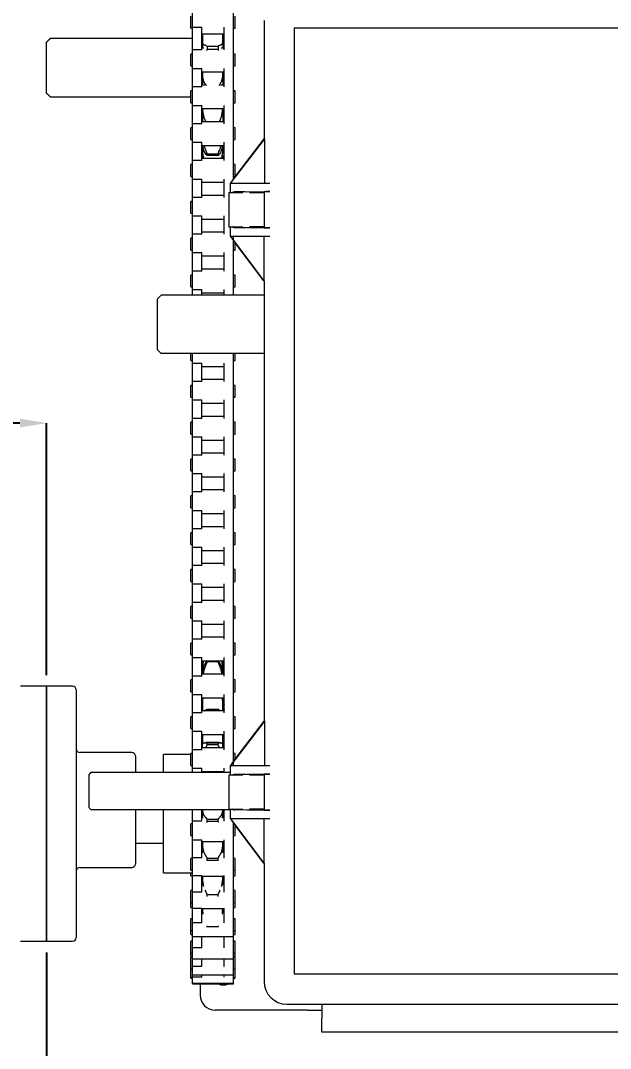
# Model space of a CAD drawing. Header units: inches. Extents: x 1.5 to 23.6, y 4.6 to 20.7.
# Drawn here: x 5.02 to 8.34, y 10.13 to 15.92 of the extents above; entities that cross this region are included whole.
import ezdxf

# ---------------------------------------------------------------- set-up
doc = ezdxf.new("R2010")
doc.units = ezdxf.units.IN
doc.header["$MEASUREMENT"] = 0
doc.header["$PDSIZE"] = -1
doc.layers.add('DIM', color=1, linetype='Continuous')
doc.styles.add('SLDTEXTSTYLE0', font='ARIAL.TTF', dxfattribs={"width": 0.7})
doc.dimstyles.new('SLDDIMSTYLE0', dxfattribs={"dimtxt": 0.15, "dimasz": 0.15, "dimexe": 0, "dimexo": 0.0625, "dimgap": 0.0375, "dimtad": 0, "dimtih": 1, "dimtoh": 1, "dimdec": 0, "dimlfac": 3, "dimrnd": 1e-09, "dimzin": 12, "dimdsep": 46, "dimtxsty": 'SLDTEXTSTYLE0', "dimsah": 1, "dimcen": 0.09, "dimadec": 0, "dimazin": 0, "dimtfac": 1, "dimtdec": 0, "dimtofl": 0, "dimtmove": 0, "dimatfit": 3, "dimfxl": 0, "dimtolj": 1, "dimtzin": 12, "dimarcsym": 0})

# ---------------------------------------------------------------- blocks, each defined once
blk = doc.blocks.new('*D7')
at = {"color": 0, "linetype": 'ByBlock', "lineweight": -2}
for p, q in [((10.4978, 11.2417), (10.4978, 9.3167)), ((5.1645, 10.6695), (5.1645, 9.3167)), ((5.3145, 9.3167), (7.2446, 9.3167)), ((10.3478, 9.3167), (8.4177, 9.3167))]:
    blk.add_line(p, q, dxfattribs=at)
at = {"color": 0, "linetype": 'ByBlock'}
for points in [[(5.1645, 9.3167), (5.3145, 9.2917), (5.3145, 9.3417)], [(10.4978, 9.3167), (10.3478, 9.2917), (10.3478, 9.3417)]]:
    blk.add_solid(points, dxfattribs=at)
at = {"layer": 'DEFPOINTS', "color": 0, "linetype": 'ByBlock'}
for p in [(10.4978, 11.3042), (5.1645, 10.732)]:
    blk.add_point(p, dxfattribs=at)
at = {"color": 0, "linetype": 'ByBlock', "insert": (7.8312, 9.3167), "char_height": 0.15, "attachment_point": 5, "style": 'SLDTEXTSTYLE0'}
blk.add_mtext('16\\PSHAFT LENGTH', dxfattribs=at)
blk = doc.blocks.new('*D8')
at = {"color": 0, "linetype": 'ByBlock', "lineweight": -2}
for p, q in [((3.6645, 12.3049), (3.6645, 13.6534)), ((3.8145, 13.6534), (4.055, 13.6534)), ((5.0145, 13.6534), (4.774, 13.6534)), ((5.1645, 12.232), (5.1645, 13.6534))]:
    blk.add_line(p, q, dxfattribs=at)
at = {"color": 0, "linetype": 'ByBlock'}
for points in [[(3.6645, 13.6534), (3.8145, 13.6284), (3.8145, 13.6784)], [(5.1645, 13.6534), (5.0145, 13.6284), (5.0145, 13.6784)]]:
    blk.add_solid(points, dxfattribs=at)
at = {"layer": 'DEFPOINTS', "color": 0, "linetype": 'ByBlock'}
for p in [(3.6645, 12.2424), (5.1645, 12.1695)]:
    blk.add_point(p, dxfattribs=at)
at = {"color": 0, "linetype": 'ByBlock', "insert": (4.4145, 13.6534), "char_height": 0.15, "attachment_point": 5, "style": 'SLDTEXTSTYLE0'}
blk.add_mtext('4 1/2 TYP\\PMIN.', dxfattribs=at)
blk = doc.blocks.new('*D9')
at = {"color": 0, "linetype": 'ByBlock', "lineweight": -2}
for p, q in [((3.6645, 12.3049), (3.6645, 20.0057)), ((3.8145, 20.0057), (6.4598, 20.0057)), ((10.3478, 20.0057), (7.7026, 20.0057)), ((10.4978, 15.863), (10.4978, 20.0057))]:
    blk.add_line(p, q, dxfattribs=at)
at = {"color": 0, "linetype": 'ByBlock'}
for points in [[(3.6645, 20.0057), (3.8145, 19.9807), (3.8145, 20.0307)], [(10.4978, 20.0057), (10.3478, 19.9807), (10.3478, 20.0307)]]:
    blk.add_solid(points, dxfattribs=at)
at = {"layer": 'DEFPOINTS', "color": 0, "linetype": 'ByBlock'}
for p in [(10.4978, 15.8005), (3.6645, 12.2424)]:
    blk.add_point(p, dxfattribs=at)
at = {"color": 0, "linetype": 'ByBlock', "insert": (7.0812, 20.0057), "char_height": 0.15, "attachment_point": 5, "style": 'SLDTEXTSTYLE0'}
blk.add_mtext('20 1/2 TYP\\PMIN. SIDE ROOM', dxfattribs=at)

msp = doc.modelspace()

# ---------------------------------------------------------------- linework, layer by layer
at = {"color": 7, "linetype": 'Continuous', "lineweight": 15}
for p, q in [((5.97667, 15.880299), (5.97667, 15.946966)), ((5.985837, 15.885525), (5.985837, 15.979828)), ((6.217503, 15.885525), (6.217503, 15.979828)), ((6.22667, 15.880299), (6.22667, 15.946966)), ((5.985837, 15.885525), (6.03917, 15.885525)), ((5.985837, 15.757304), (5.985837, 15.885525)), ((6.03917, 15.757304), (6.03917, 15.885525)), ((6.16417, 15.757304), (6.16417, 15.885525)), ((6.217503, 15.757304), (6.217503, 15.885525)), ((6.389448, 15.922613), (6.389448, 15.254705)), ((6.559751, 15.880947), (6.559751, 10.547613)), ((6.559751, 15.880947), (9.101418, 15.880947)), ((6.042503, 15.846966), (6.042503, 15.799892)), ((6.156753, 15.799892), (6.156753, 15.846966)), ((5.164504, 15.513597), (5.164504, 15.800546)), ((6.042503, 15.799892), (6.042503, 15.766814)), ((6.068503, 15.777476), (6.068503, 15.759305)), ((6.068503, 15.777476), (6.130753, 15.777476)), ((6.130753, 15.777476), (6.130753, 15.759305)), ((6.156753, 15.799892), (6.156753, 15.766814)), ((5.97667, 15.666814), (5.97667, 15.733481)), ((6.03917, 15.757304), (5.985837, 15.757304)), ((5.985837, 15.651902), (5.985837, 15.757304)), ((6.130753, 15.759305), (6.068503, 15.759305)), ((6.217503, 15.651902), (6.217503, 15.757304)), ((6.22667, 15.666814), (6.22667, 15.733481)), ((5.985837, 15.651902), (6.03917, 15.651902)), ((5.985837, 15.548042), (5.985837, 15.651902)), ((6.03917, 15.548042), (6.03917, 15.651902)), ((6.16417, 15.548042), (6.16417, 15.651902)), ((6.217503, 15.548042), (6.217503, 15.651902)), ((6.042503, 15.633481), (6.042503, 15.612911)), ((6.042503, 15.612911), (6.042503, 15.559261)), ((6.156753, 15.612911), (6.156753, 15.633481)), ((6.156753, 15.612911), (6.156753, 15.559261)), ((6.03917, 15.548042), (5.985837, 15.548042)), ((5.985837, 15.444349), (5.985837, 15.548042)), ((6.217503, 15.444349), (6.217503, 15.548042)), ((5.184504, 15.492844), (5.97667, 15.492844)), ((5.97667, 15.45926), (5.97667, 15.525927)), ((6.22667, 15.45926), (6.22667, 15.525927)), ((5.985837, 15.444349), (6.03917, 15.444349)), ((5.985837, 15.340489), (5.985837, 15.444349)), ((6.03917, 15.340489), (6.03917, 15.444349)), ((6.042503, 15.425927), (6.042503, 15.351707)), ((6.156753, 15.425927), (6.156753, 15.351707)), ((6.16417, 15.340489), (6.16417, 15.444349)), ((6.217503, 15.340489), (6.217503, 15.444349)), ((5.97667, 15.251707), (5.97667, 15.318374)), ((6.03917, 15.340489), (5.985837, 15.340489)), ((5.985837, 15.236795), (5.985837, 15.340489)), ((6.217503, 15.236795), (6.217503, 15.340489)), ((6.22667, 15.251707), (6.22667, 15.318374)), ((6.3913, 15.255946), (6.201714, 15.008939)), ((6.237468, 15.056694), (6.390169, 15.255644)), ((6.389613, 15.255644), (6.389846, 15.255946)), ((6.389613, 15.255946), (6.389613, 15.255644)), ((6.390941, 15.255946), (6.389613, 15.255946)), ((6.390169, 15.255644), (6.389613, 15.255644)), ((6.3913, 15.255946), (6.390941, 15.255946)), ((6.3913, 15.255946), (6.3913, 15.005946)), ((5.985837, 15.236795), (6.03917, 15.236795)), ((5.985837, 15.132935), (5.985837, 15.236795)), ((6.03917, 15.132935), (6.03917, 15.236795)), ((6.042503, 15.218374), (6.042503, 15.194451)), ((6.156753, 15.194451), (6.156753, 15.218083)), ((6.156753, 15.194451), (6.156753, 15.173623)), ((6.16417, 15.132935), (6.16417, 15.236795)), ((6.217503, 15.132935), (6.217503, 15.236795)), ((6.03917, 15.132935), (5.985837, 15.132935)), ((5.985837, 15.029242), (5.985837, 15.132935)), ((6.068503, 15.171862), (6.068503, 15.161569)), ((6.068503, 15.171862), (6.130753, 15.171862)), ((6.130753, 15.161569), (6.068503, 15.161569)), ((6.130753, 15.171862), (6.130753, 15.161569)), ((6.217503, 15.029242), (6.217503, 15.132935)), ((5.97667, 15.044153), (5.97667, 15.11082)), ((6.22667, 15.044153), (6.22667, 15.11082)), ((5.985837, 15.029242), (6.03917, 15.029242)), ((5.985837, 14.925382), (5.985837, 15.029242)), ((6.03917, 14.925382), (6.03917, 15.029242)), ((6.16417, 14.925382), (6.16417, 15.029242)), ((6.201714, 15.008939), (6.201714, 15.005946)), ((6.22647, 15.042723), (6.23731, 15.056694)), ((6.23731, 15.056481), (6.22647, 15.042352)), ((6.22647, 15.042352), (6.22647, 15.042723)), ((6.23731, 15.056481), (6.237468, 15.056694)), ((6.23731, 15.056694), (6.23731, 15.056481)), ((6.237468, 15.056694), (6.23731, 15.056694)), ((6.270436, 14.95178), (6.191115, 14.95178)), ((6.199448, 15.005946), (6.199448, 14.95178)), ((6.199448, 15.005946), (6.208159, 15.005946)), ((6.208159, 15.005946), (6.422055, 15.005946)), ((6.222925, 14.956333), (6.422055, 14.958309)), ((6.389448, 14.956862), (6.295414, 14.955946)), ((6.389448, 14.95178), (6.307612, 14.95178)), ((6.390941, 14.957608), (6.389448, 14.956862)), ((6.389448, 14.956862), (6.389448, 14.755031)), ((5.97667, 14.8366), (5.97667, 14.903266)), ((6.03917, 14.925382), (5.985837, 14.925382)), ((5.985837, 14.821688), (5.985837, 14.925382)), ((5.985837, 14.821688), (6.03917, 14.821688)), ((5.985837, 14.717828), (5.985837, 14.821688)), ((6.03917, 14.717828), (6.03917, 14.821688)), ((6.16417, 14.717828), (6.16417, 14.821688)), ((6.191115, 14.760113), (6.270436, 14.760113)), ((6.199448, 14.760113), (6.199448, 14.705947)), ((6.422055, 14.753584), (6.222925, 14.75556)), ((6.295414, 14.755946), (6.389448, 14.755031)), ((6.389448, 14.760113), (6.307612, 14.760113)), ((6.389448, 14.755031), (6.390941, 14.754285)), ((5.97667, 14.629046), (5.97667, 14.695713)), ((6.03917, 14.717828), (5.985837, 14.717828)), ((5.985837, 14.614134), (5.985837, 14.717828)), ((6.208159, 14.705947), (6.199448, 14.705947)), ((6.201545, 14.703158), (6.201545, 14.705947)), ((6.201545, 14.703158), (6.389206, 14.455947)), ((6.422055, 14.705947), (6.208159, 14.705947)), ((6.217503, 14.614134), (6.217503, 14.705947)), ((6.23731, 14.654872), (6.226361, 14.669296)), ((6.22667, 14.629046), (6.22667, 14.66918)), ((6.391058, 14.455947), (6.391058, 14.705947)), ((5.985837, 14.614134), (6.03917, 14.614134)), ((5.985837, 14.510275), (5.985837, 14.614134)), ((6.03917, 14.510275), (6.03917, 14.614134)), ((6.16417, 14.510275), (6.16417, 14.614134)), ((6.217503, 14.510275), (6.217503, 14.614134)), ((6.388317, 14.455947), (6.23731, 14.654872)), ((5.97667, 14.421493), (5.97667, 14.488159)), ((6.03917, 14.510275), (5.985837, 14.510275)), ((5.985837, 14.406581), (5.985837, 14.510275)), ((6.217503, 14.406581), (6.217503, 14.510275)), ((6.22667, 14.421493), (6.22667, 14.488159)), ((6.388317, 14.455947), (6.389206, 14.455947)), ((6.391058, 14.455947), (6.389206, 14.455947)), ((6.389448, 14.455947), (6.389448, 11.971371)), ((5.985837, 14.406581), (6.03917, 14.406581)), ((5.985837, 14.374046), (5.985837, 14.406581)), ((6.03917, 14.374046), (6.03917, 14.406581)), ((6.16417, 14.374046), (6.16417, 14.406581)), ((6.217503, 14.374046), (6.217503, 14.406581)), ((5.789504, 14.066756), (5.789504, 14.354046)), ((6.389448, 14.046005), (5.809504, 14.046005)), ((5.97667, 14.006386), (5.97667, 14.046005)), ((5.985837, 13.991474), (5.985837, 14.046005)), ((6.217503, 13.991474), (6.217503, 14.046005)), ((6.22667, 14.006386), (6.22667, 14.046005)), ((5.985837, 13.991474), (6.03917, 13.991474)), ((5.985837, 13.887614), (5.985837, 13.991474)), ((6.03917, 13.887614), (6.03917, 13.991474)), ((6.16417, 13.887614), (6.16417, 13.991474)), ((6.217503, 13.887614), (6.217503, 13.991474)), ((5.97667, 13.798832), (5.97667, 13.865499)), ((6.03917, 13.887614), (5.985837, 13.887614)), ((5.985837, 13.78392), (5.985837, 13.887614)), ((6.217503, 13.78392), (6.217503, 13.887614)), ((6.22667, 13.798832), (6.22667, 13.865499)), ((5.985837, 13.78392), (6.03917, 13.78392)), ((5.985837, 13.68006), (5.985837, 13.78392)), ((6.03917, 13.68006), (6.03917, 13.78392)), ((6.16417, 13.68006), (6.16417, 13.78392)), ((6.217503, 13.68006), (6.217503, 13.78392)), ((6.03917, 13.68006), (5.985837, 13.68006)), ((5.985837, 13.576367), (5.985837, 13.68006)), ((6.217503, 13.576367), (6.217503, 13.68006)), ((5.97667, 13.591278), (5.97667, 13.657945)), ((6.22667, 13.591278), (6.22667, 13.657945)), ((5.985837, 13.576367), (6.03917, 13.576367)), ((5.985837, 13.472507), (5.985837, 13.576367)), ((6.03917, 13.472507), (6.03917, 13.576367)), ((6.16417, 13.472507), (6.16417, 13.576367)), ((6.217503, 13.472507), (6.217503, 13.576367)), ((5.97667, 13.383725), (5.97667, 13.450392)), ((6.03917, 13.472507), (5.985837, 13.472507)), ((5.985837, 13.368813), (5.985837, 13.472507)), ((6.217503, 13.368813), (6.217503, 13.472507)), ((6.22667, 13.383725), (6.22667, 13.450392)), ((5.985837, 13.368813), (6.03917, 13.368813)), ((5.985837, 13.264953), (5.985837, 13.368813)), ((6.03917, 13.264953), (6.03917, 13.368813)), ((6.16417, 13.264953), (6.16417, 13.368813)), ((6.217503, 13.264953), (6.217503, 13.368813)), ((5.97667, 13.176171), (5.97667, 13.242838)), ((6.03917, 13.264953), (5.985837, 13.264953)), ((5.985837, 13.161259), (5.985837, 13.264953)), ((6.217503, 13.161259), (6.217503, 13.264953)), ((6.22667, 13.176171), (6.22667, 13.242838)), ((5.985837, 13.161259), (6.03917, 13.161259)), ((5.985837, 13.0574), (5.985837, 13.161259)), ((6.03917, 13.0574), (6.03917, 13.161259)), ((6.16417, 13.0574), (6.16417, 13.161259)), ((6.217503, 13.0574), (6.217503, 13.161259)), ((6.03917, 13.0574), (5.985837, 13.0574)), ((5.985837, 12.953706), (5.985837, 13.0574)), ((6.217503, 12.953706), (6.217503, 13.0574)), ((5.97667, 12.968618), (5.97667, 13.035284)), ((6.22667, 12.968618), (6.22667, 13.035284)), ((5.985837, 12.953706), (6.03917, 12.953706)), ((5.985837, 12.849846), (5.985837, 12.953706)), ((6.03917, 12.849846), (6.03917, 12.953706)), ((6.16417, 12.849846), (6.16417, 12.953706)), ((6.217503, 12.849846), (6.217503, 12.953706)), ((5.97667, 12.761064), (5.97667, 12.827731)), ((6.03917, 12.849846), (5.985837, 12.849846)), ((5.985837, 12.746152), (5.985837, 12.849846)), ((6.217503, 12.746152), (6.217503, 12.849846)), ((6.22667, 12.761064), (6.22667, 12.827731)), ((5.985837, 12.746152), (6.03917, 12.746152)), ((5.985837, 12.642292), (5.985837, 12.746152)), ((6.03917, 12.642292), (6.03917, 12.746152)), ((6.16417, 12.642292), (6.16417, 12.746152)), ((6.217503, 12.642292), (6.217503, 12.746152)), ((6.03917, 12.642292), (5.985837, 12.642292)), ((5.985837, 12.538599), (5.985837, 12.642292)), ((6.217503, 12.538599), (6.217503, 12.642292)), ((5.97667, 12.553511), (5.97667, 12.620177)), ((6.22667, 12.553511), (6.22667, 12.620177)), ((5.985837, 12.538599), (6.03917, 12.538599)), ((5.985837, 12.434739), (5.985837, 12.538599)), ((6.03917, 12.434739), (6.03917, 12.538599)), ((6.16417, 12.434739), (6.16417, 12.538599)), ((6.217503, 12.434739), (6.217503, 12.538599)), ((5.97667, 12.345957), (5.97667, 12.412624)), ((6.03917, 12.434739), (5.985837, 12.434739)), ((5.985837, 12.331045), (5.985837, 12.434739)), ((6.217503, 12.331045), (6.217503, 12.434739)), ((6.22667, 12.345957), (6.22667, 12.412624)), ((5.985837, 12.331045), (6.03917, 12.331045)), ((5.985837, 12.227185), (5.985837, 12.331045)), ((6.03917, 12.227185), (6.03917, 12.331045)), ((6.042503, 12.299657), (6.042503, 12.300416)), ((6.042503, 12.299657), (6.042503, 12.290621)), ((6.042503, 12.268491), (6.042503, 12.290621)), ((6.068503, 12.308067), (6.068503, 12.312624)), ((6.130753, 12.308067), (6.068503, 12.308067)), ((6.130753, 12.308067), (6.130753, 12.312624)), ((6.156753, 12.290006), (6.156753, 12.299657)), ((6.156753, 12.268491), (6.156753, 12.290621)), ((6.16417, 12.227185), (6.16417, 12.331045)), ((6.217503, 12.227185), (6.217503, 12.331045)), ((6.03917, 12.227185), (5.985837, 12.227185)), ((5.985837, 12.123492), (5.985837, 12.227185)), ((6.042503, 12.268491), (6.042503, 12.238313)), ((6.156753, 12.238404), (6.156753, 12.268491)), ((6.217503, 12.123492), (6.217503, 12.227185)), ((5.164504, 10.882544), (5.164504, 12.169463)), ((5.164504, 12.169463), (5.164504, 10.731963)), ((5.97667, 12.138404), (5.97667, 12.20507)), ((6.22667, 12.138404), (6.22667, 12.20507)), ((5.331171, 12.149463), (5.331171, 10.751963)), ((5.985837, 12.123492), (6.03917, 12.123492)), ((5.985837, 12.019632), (5.985837, 12.123492)), ((6.03917, 12.019632), (6.03917, 12.123492)), ((6.16417, 12.019632), (6.16417, 12.123492)), ((6.217503, 12.019632), (6.217503, 12.123492)), ((6.042503, 12.077958), (6.042503, 12.10507)), ((6.042503, 12.077958), (6.042503, 12.03085)), ((6.156753, 12.077958), (6.156753, 12.10507)), ((6.156753, 12.03085), (6.156753, 12.077958)), ((5.97667, 11.93085), (5.97667, 11.997517)), ((6.03917, 12.019632), (5.985837, 12.019632)), ((5.985837, 11.915938), (5.985837, 12.019632)), ((6.068503, 12.029399), (6.068503, 12.040219)), ((6.068503, 12.040219), (6.130753, 12.040219)), ((6.130753, 12.029399), (6.130753, 12.040219)), ((6.217503, 11.915938), (6.217503, 12.019632)), ((6.22667, 11.93085), (6.22667, 11.997517)), ((6.3913, 11.972613), (6.201714, 11.725606)), ((6.237468, 11.77336), (6.390169, 11.97231)), ((6.389613, 11.97231), (6.389846, 11.972613)), ((6.389613, 11.972613), (6.389613, 11.97231)), ((6.390941, 11.972613), (6.389613, 11.972613)), ((6.390169, 11.97231), (6.389613, 11.97231)), ((6.3913, 11.972613), (6.390941, 11.972613)), ((6.3913, 11.972613), (6.3913, 11.722613)), ((5.985837, 11.915938), (6.03917, 11.915938)), ((5.985837, 11.812078), (5.985837, 11.915938)), ((6.03917, 11.812078), (6.03917, 11.915938)), ((6.042503, 11.897517), (6.042503, 11.84908)), ((6.156753, 11.84908), (6.156753, 11.897517)), ((6.16417, 11.812078), (6.16417, 11.915938)), ((6.217503, 11.812078), (6.217503, 11.915938)), ((6.042503, 11.823296), (6.042503, 11.84908)), ((6.068503, 11.838977), (6.068503, 11.851439)), ((6.068503, 11.851439), (6.130753, 11.851439)), ((6.130753, 11.838977), (6.068503, 11.838977)), ((6.130753, 11.838977), (6.130753, 11.851439)), ((6.156753, 11.823296), (6.156753, 11.84908)), ((6.16417, 11.832198), (6.156753, 11.82574)), ((5.664504, 11.776771), (5.664504, 11.733986)), ((5.823419, 11.683046), (5.823419, 11.784046)), ((5.97667, 11.723296), (5.97667, 11.789963)), ((6.03917, 11.812078), (5.985837, 11.812078)), ((5.985837, 11.708384), (5.985837, 11.812078)), ((6.217503, 11.722613), (6.217503, 11.812078)), ((6.22647, 11.75939), (6.23731, 11.77336)), ((6.23731, 11.773147), (6.22647, 11.759018)), ((6.22667, 11.759647), (6.22667, 11.789963)), ((6.23731, 11.773147), (6.237468, 11.77336)), ((6.23731, 11.77336), (6.23731, 11.773147)), ((6.237468, 11.77336), (6.23731, 11.77336)), ((5.664504, 11.733986), (5.664504, 11.702342)), ((5.985837, 11.708384), (6.03917, 11.708384)), ((5.985837, 11.683046), (5.985837, 11.708384)), ((6.03917, 11.683046), (6.03917, 11.708384)), ((6.16417, 11.683046), (6.16417, 11.708384)), ((6.199448, 11.722613), (6.199448, 11.668446)), ((6.199448, 11.722613), (6.208159, 11.722613)), ((6.201714, 11.725606), (6.201714, 11.722613)), ((6.208159, 11.722613), (6.422055, 11.722613)), ((6.22647, 11.759018), (6.22647, 11.75939)), ((5.404004, 11.485046), (5.404004, 11.673046)), ((5.664504, 11.702342), (5.664504, 11.683046)), ((6.042503, 11.689963), (6.042503, 11.683046)), ((6.156753, 11.683046), (6.156753, 11.689963)), ((6.270436, 11.668446), (6.191115, 11.668446)), ((6.222925, 11.673), (6.422055, 11.674976)), ((6.389448, 11.673528), (6.295414, 11.672613)), ((6.389448, 11.668446), (6.307612, 11.668446)), ((6.390941, 11.674275), (6.389448, 11.673528)), ((6.389448, 11.673528), (6.389448, 11.471698)), ((5.664504, 11.475046), (5.664504, 11.179046)), ((5.823419, 11.11738), (5.823419, 11.475046)), ((5.985837, 11.409659), (5.985837, 11.475046)), ((6.03917, 11.409659), (6.03917, 11.475046)), ((6.042503, 11.475046), (6.042503, 11.469868)), ((6.156753, 11.469868), (6.156753, 11.475046)), ((6.16417, 11.409659), (6.16417, 11.475046)), ((6.191115, 11.47678), (6.270436, 11.47678)), ((6.199448, 11.47678), (6.199448, 11.422613)), ((6.389448, 11.47678), (6.307612, 11.47678)), ((6.042503, 11.427408), (6.042503, 11.469868)), ((6.068503, 11.406734), (6.068503, 11.420411)), ((6.068503, 11.420411), (6.130753, 11.420411)), ((6.130753, 11.406734), (6.130753, 11.420411)), ((6.156753, 11.427408), (6.156753, 11.469868)), ((6.208159, 11.422613), (6.199448, 11.422613)), ((6.201545, 11.419825), (6.201545, 11.422613)), ((6.201545, 11.419825), (6.389206, 11.172613)), ((6.422055, 11.422613), (6.208159, 11.422613)), ((6.422055, 11.47025), (6.222925, 11.472226)), ((6.295414, 11.472613), (6.389448, 11.471698)), ((6.389448, 11.471698), (6.390941, 11.470952)), ((6.391058, 11.172613), (6.391058, 11.422613)), ((5.97667, 11.360275), (5.97667, 11.394074)), ((5.97667, 11.327408), (5.97667, 11.360275)), ((6.03917, 11.409659), (5.985837, 11.409659)), ((5.985837, 11.303764), (5.985837, 11.409659)), ((6.130753, 11.406734), (6.068503, 11.406734)), ((6.217503, 11.35981), (6.217503, 11.398801)), ((6.217503, 11.303764), (6.217503, 11.35981)), ((6.23731, 11.371538), (6.226361, 11.385962)), ((6.22667, 11.360275), (6.22667, 11.385847)), ((6.22667, 11.327408), (6.22667, 11.360275)), ((6.388317, 11.172613), (6.23731, 11.371538)), ((5.985837, 11.303764), (6.03917, 11.303764)), ((5.985837, 11.202992), (5.985837, 11.303764)), ((6.03917, 11.202992), (6.03917, 11.303764)), ((6.16417, 11.201292), (6.16417, 11.303764)), ((6.217503, 11.201292), (6.217503, 11.303764)), ((6.042503, 11.293343), (6.042503, 11.273447)), ((6.042503, 11.231991), (6.042503, 11.273447)), ((6.156753, 11.273447), (6.156753, 11.294074)), ((6.156753, 11.231991), (6.156753, 11.273447)), ((5.97667, 11.157486), (5.97667, 11.198658)), ((6.03917, 11.202992), (5.985837, 11.202992)), ((5.985837, 11.102095), (5.985837, 11.202992)), ((6.068503, 11.188214), (6.068503, 11.2014)), ((6.068503, 11.2014), (6.130753, 11.2014)), ((6.130753, 11.188214), (6.068503, 11.188214)), ((6.130753, 11.188214), (6.130753, 11.2014)), ((6.217503, 11.149648), (6.217503, 11.202992)), ((6.22667, 11.157486), (6.22667, 11.198658)), ((5.664504, 11.179046), (5.664504, 11.16757)), ((5.97667, 11.131991), (5.97667, 11.157486)), ((6.217503, 11.102095), (6.217503, 11.149648)), ((6.22667, 11.131991), (6.22667, 11.157486)), ((6.22667, 11.101292), (6.22667, 11.131991)), ((6.388317, 11.172613), (6.389206, 11.172613)), ((6.391058, 11.172613), (6.389206, 11.172613)), ((6.389448, 11.172613), (6.389448, 10.505947)), ((5.97667, 11.101292), (5.97667, 11.11738)), ((5.985837, 11.102095), (6.03917, 11.102095)), ((5.985837, 11.008637), (5.985837, 11.102095)), ((6.03917, 11.008637), (6.03917, 11.102095)), ((6.042503, 11.098658), (6.042503, 11.086582)), ((6.042503, 11.050758), (6.042503, 11.086582)), ((6.156753, 11.086582), (6.156753, 11.098658)), ((6.156753, 11.050758), (6.156753, 11.086582)), ((6.16417, 11.008637), (6.16417, 11.102095)), ((6.217503, 11.008637), (6.217503, 11.101292)), ((5.97667, 10.96927), (5.97667, 11.017425)), ((6.22667, 10.96927), (6.22667, 11.017425)), ((5.97667, 10.950758), (5.97667, 10.96927)), ((6.03917, 11.008637), (5.985837, 11.008637)), ((5.985837, 10.917752), (5.985837, 11.008637)), ((6.068503, 10.983846), (6.068503, 10.995829)), ((6.068503, 10.995829), (6.130753, 10.995829)), ((6.130753, 10.983846), (6.130753, 10.995829)), ((6.217503, 10.954449), (6.217503, 11.008637)), ((6.217503, 10.917752), (6.217503, 10.954449)), ((6.22667, 10.950758), (6.22667, 10.96927)), ((5.97667, 10.923244), (5.97667, 10.950758)), ((5.985837, 10.917752), (6.03917, 10.917752)), ((5.985837, 10.836253), (5.985837, 10.917752)), ((6.03917, 10.836253), (6.03917, 10.917752)), ((6.042503, 10.892718), (6.042503, 10.917425)), ((6.156753, 10.892718), (6.156753, 10.917425)), ((6.16417, 10.836253), (6.16417, 10.917425)), ((6.217503, 10.836422), (6.217503, 10.917425)), ((6.22667, 10.923244), (6.22667, 10.950758)), ((5.164504, 10.731963), (5.164504, 10.882544)), ((5.97667, 10.804983), (5.97667, 10.859384)), ((6.217503, 10.783916), (6.217503, 10.836422)), ((6.22667, 10.804983), (6.22667, 10.859384)), ((5.97667, 10.792718), (5.97667, 10.804983)), ((5.97667, 10.769755), (5.97667, 10.792718)), ((6.03917, 10.836253), (5.985837, 10.836253)), ((5.985837, 10.759384), (5.985837, 10.836253)), ((6.068503, 10.812312), (6.068503, 10.814781)), ((6.068503, 10.814781), (6.130753, 10.814781)), ((6.130753, 10.812312), (6.130753, 10.814781)), ((6.217503, 10.759384), (6.217503, 10.783916)), ((6.22667, 10.792718), (6.22667, 10.804983)), ((6.22667, 10.769755), (6.22667, 10.792718)), ((5.97667, 10.67279), (5.97667, 10.73239)), ((5.985837, 10.69441), (5.985837, 10.759898)), ((6.03917, 10.69441), (6.03917, 10.759898)), ((6.16417, 10.69441), (6.16417, 10.759384)), ((6.217503, 10.69441), (6.217503, 10.759384)), ((6.22667, 10.67279), (6.22667, 10.73239)), ((5.97667, 10.665723), (5.97667, 10.67279)), ((5.97667, 10.648455), (5.97667, 10.665723)), ((6.03917, 10.69441), (5.985837, 10.69441)), ((5.985837, 10.63239), (5.985837, 10.69441)), ((6.217503, 10.646523), (6.217503, 10.69441)), ((6.22667, 10.665723), (6.22667, 10.67279)), ((6.22667, 10.648455), (6.22667, 10.665723)), ((5.97667, 10.57926), (5.97667, 10.642754)), ((5.985837, 10.590155), (5.985837, 10.632037)), ((6.03917, 10.590155), (6.03917, 10.63239)), ((6.16417, 10.590155), (6.16417, 10.63239)), ((6.217503, 10.63239), (6.217503, 10.646523)), ((6.217503, 10.590155), (6.217503, 10.632037)), ((6.22667, 10.57926), (6.22667, 10.642754)), ((5.97667, 10.576087), (5.97667, 10.57926)), ((5.97667, 10.528265), (5.97667, 10.576087)), ((6.03917, 10.590155), (5.985837, 10.590155)), ((5.985837, 10.542754), (5.985837, 10.590155)), ((6.217503, 10.549099), (6.217503, 10.591299)), ((6.217503, 10.542754), (6.217503, 10.549099)), ((6.22667, 10.576087), (6.22667, 10.57926)), ((6.22667, 10.528265), (6.22667, 10.576087)), ((6.559751, 10.547613), (9.101418, 10.547613)), ((5.97667, 10.524633), (5.97667, 10.528265)), ((5.985837, 10.528672), (5.985837, 10.542754)), ((6.03917, 10.528672), (5.985837, 10.528672)), ((5.985837, 10.494931), (5.985837, 10.528672)), ((5.985837, 10.491299), (5.985837, 10.494931)), ((6.030337, 10.491299), (6.030337, 10.42738)), ((6.03917, 10.528672), (6.03917, 10.542754)), ((6.16417, 10.528672), (6.16417, 10.542754)), ((6.217503, 10.528265), (6.217503, 10.542754)), ((6.217503, 10.494931), (6.217503, 10.528265)), ((6.217503, 10.51808), (6.220955, 10.524632)), ((6.217503, 10.4913), (6.217503, 10.494931)), ((6.22667, 10.524633), (6.22667, 10.528265)), ((6.518085, 10.37731), (9.143085, 10.37731)), ((6.714504, 10.37731), (6.714504, 10.299046)), ((6.634504, 10.344046), (6.113671, 10.344046)), ((6.634504, 10.344046), (6.714504, 10.344046)), ((6.714504, 10.219047), (6.714504, 10.299046)), ((6.794504, 10.219047), (6.714504, 10.219047)), ((8.867837, 10.219047), (6.794504, 10.219047))]:
    msp.add_line(p, q, dxfattribs=at)
at = {"color": 7, "linetype": 'Continuous', "lineweight": 15, "flags": 128}
msp.add_lwpolyline([(6.22667, 10.545715), (6.226849, 10.54783), (6.22667, 10.559045)], dxfattribs=at)
at = {"color": 7, "linetype": 'Continuous', "lineweight": 15}
for centre, radius, start, end in [((5.311171, 12.149463), 0.02, 0, 90), ((6.256171, 12.05238), 0.09375, 168.9142288, 191.0857712), ((5.351171, 11.816771), 0.02, 180, 270), ((5.644504, 11.776771), 0.02, 0, 90), ((5.351171, 11.127571), 0.02, 90, 180), ((5.644504, 11.167571), 0.02, 270, 0), ((5.311171, 10.751963), 0.02, 270, 0), ((6.160337, 10.55238), 0.066667, 246.3788947, 293.6211053), ((6.518085, 10.505946), 0.128636, 180, 270), ((6.113671, 10.42738), 0.083333, 180, 270)]:
    msp.add_arc(centre, radius, start, end, dxfattribs=at)
for centre, major_axis, ratio, start_param, end_param in [((6.239448, 15.058688), (0.041664, 0.055393), 0.00838454, 1.86945715, 2.69249085), ((6.239448, 14.955946), (0.047333, 0), 0.00872687, 0.00104473, 1.92738342), ((6.515922, 14.957589), (0.125, 0), 0.00872687, 2.42026805, 3.12413936), ((6.239448, 14.755947), (0.047333, 0), 0.00872687, 4.35580189, 6.28214058), ((6.515922, 14.754304), (0.125, 0), 0.00872687, 3.15904595, 3.86291725), ((6.239448, 14.652641), (-0.041664, 0.055986), 0.0083594, 0.43949511, 1.2625288), ((6.239448, 11.775355), (0.041664, 0.055393), 0.00838454, 1.86945715, 2.69249085), ((6.239448, 11.672613), (0.047333, 0), 0.00872687, 0.00104473, 1.92738342), ((6.515922, 11.674255), (0.125, 0), 0.00872687, 2.42026805, 3.12413936), ((6.239448, 11.369308), (-0.041664, 0.055986), 0.0083594, 0.43949511, 1.2625288), ((6.515922, 11.470971), (0.125, 0), 0.00872687, 3.15904595, 3.86291725)]:
    msp.add_ellipse(centre, major_axis=major_axis, ratio=ratio, start_param=start_param, end_param=end_param, dxfattribs=at)
for points in [[(5.97667, 15.880299), (5.985837, 15.880299)], [(6.217503, 15.880299), (6.22667, 15.880299)], [(5.184504, 15.820546), (5.164504, 15.800546)], [(5.985837, 15.820546), (5.184504, 15.820546)], [(6.03917, 15.846966), (6.16417, 15.846966)], [(6.042503, 15.820546), (6.03917, 15.820546)], [(6.051086, 15.766814), (6.03917, 15.766814)], [(6.042847, 15.793573), (6.048797, 15.786696)], [(6.048797, 15.786696), (6.052925, 15.78623)], [(6.146332, 15.78623), (6.15046, 15.786696)], [(6.16417, 15.766814), (6.148171, 15.766814)], [(6.15046, 15.786696), (6.15641, 15.793573)], [(6.15641, 15.793573), (6.156753, 15.799892)], [(5.985837, 15.733481), (5.97667, 15.733481)], [(6.068503, 15.759305), (6.065096, 15.75383)], [(6.22667, 15.733481), (6.217503, 15.733481)], [(5.97667, 15.666814), (5.985837, 15.666814)], [(6.217503, 15.666814), (6.22667, 15.666814)], [(6.03917, 15.633481), (6.16417, 15.633481)], [(6.042847, 15.601404), (6.048797, 15.578436)], [(6.15046, 15.578436), (6.15641, 15.601404)], [(6.15641, 15.601404), (6.156753, 15.612911)], [(6.055721, 15.559261), (6.03917, 15.559261)], [(6.048797, 15.578436), (6.052925, 15.572158)], [(6.052925, 15.572158), (6.063643, 15.556539)], [(6.16417, 15.559261), (6.143536, 15.559261)], [(6.146332, 15.572158), (6.15046, 15.578436)], [(5.184504, 15.492844), (5.164504, 15.513597)], [(5.985837, 15.525927), (5.97667, 15.525927)], [(6.22667, 15.525927), (6.217503, 15.525927)], [(5.97667, 15.45926), (5.985837, 15.45926)], [(6.03917, 15.425927), (6.16417, 15.425927)], [(6.042847, 15.417249), (6.048797, 15.381686)], [(6.15046, 15.381686), (6.15641, 15.417249)], [(6.15641, 15.417249), (6.156609, 15.425927)], [(6.217503, 15.45926), (6.22667, 15.45926)], [(6.048797, 15.381686), (6.052925, 15.370553)], [(6.052925, 15.370553), (6.061432, 15.351707)], [(6.146332, 15.370553), (6.15046, 15.381686)], [(6.156753, 15.36238), (6.16417, 15.36238)], [(5.985837, 15.318374), (5.97667, 15.318374)], [(6.16417, 15.351707), (6.03917, 15.351707)], [(6.22667, 15.318374), (6.217503, 15.318374)], [(5.97667, 15.251707), (5.985837, 15.251707)], [(6.217503, 15.251707), (6.22667, 15.251707)], [(6.03917, 15.218374), (6.16417, 15.218374)], [(6.048797, 15.19409), (6.042847, 15.219929)], [(6.052925, 15.183618), (6.048797, 15.19409)], [(6.051115, 15.218374), (6.052925, 15.212108)], [(6.146332, 15.212108), (6.148142, 15.218374)], [(6.15046, 15.19409), (6.146332, 15.183618)], [(6.15641, 15.219929), (6.15046, 15.19409)], [(6.15641, 15.179638), (6.156753, 15.194451)], [(6.16417, 15.144153), (6.03917, 15.144153)], [(6.042847, 15.179638), (6.04771, 15.144153)], [(6.045737, 15.144153), (6.042847, 15.162356)], [(6.151547, 15.144153), (6.15641, 15.179638)], [(6.15641, 15.162356), (6.15352, 15.144153)], [(5.985837, 15.11082), (5.97667, 15.11082)], [(6.22667, 15.11082), (6.217503, 15.11082)], [(5.97667, 15.044153), (5.985837, 15.044153)], [(6.03917, 15.01082), (6.16417, 15.01082)], [(6.217503, 15.044153), (6.22667, 15.044153)], [(6.191115, 14.95178), (6.191115, 14.760113)], [(5.985837, 14.903266), (5.97667, 14.903266)], [(6.16417, 14.9366), (6.03917, 14.9366)], [(5.97667, 14.8366), (5.985837, 14.8366)], [(6.03917, 14.803267), (6.16417, 14.803267)], [(6.16417, 14.729046), (6.03917, 14.729046)], [(5.985837, 14.695713), (5.97667, 14.695713)], [(5.97667, 14.629046), (5.985837, 14.629046)], [(6.217503, 14.629046), (6.22667, 14.629046)], [(6.03917, 14.595713), (6.16417, 14.595713)], [(5.985837, 14.488159), (5.97667, 14.488159)], [(6.16417, 14.521493), (6.03917, 14.521493)], [(6.22667, 14.488159), (6.217503, 14.488159)], [(5.809504, 14.374046), (5.789504, 14.354046)], [(6.389448, 14.374046), (5.809504, 14.374046)], [(5.97667, 14.421493), (5.985837, 14.421493)], [(6.03917, 14.388159), (6.16417, 14.388159)], [(6.217503, 14.421493), (6.22667, 14.421493)], [(5.809504, 14.046005), (5.789504, 14.066756)], [(5.97667, 14.006386), (5.985837, 14.006386)], [(6.03917, 13.973052), (6.16417, 13.973052)], [(6.217503, 14.006386), (6.22667, 14.006386)], [(5.985837, 13.865499), (5.97667, 13.865499)], [(6.16417, 13.898832), (6.03917, 13.898832)], [(6.22667, 13.865499), (6.217503, 13.865499)], [(5.97667, 13.798832), (5.985837, 13.798832)], [(6.217503, 13.798832), (6.22667, 13.798832)], [(6.03917, 13.765499), (6.16417, 13.765499)], [(6.16417, 13.691278), (6.03917, 13.691278)], [(5.985837, 13.657945), (5.97667, 13.657945)], [(6.22667, 13.657945), (6.217503, 13.657945)], [(5.97667, 13.591278), (5.985837, 13.591278)], [(6.217503, 13.591278), (6.22667, 13.591278)], [(6.03917, 13.557945), (6.16417, 13.557945)], [(5.985837, 13.450392), (5.97667, 13.450392)], [(6.16417, 13.483725), (6.03917, 13.483725)], [(6.22667, 13.450392), (6.217503, 13.450392)], [(5.97667, 13.383725), (5.985837, 13.383725)], [(6.03917, 13.350392), (6.16417, 13.350392)], [(6.217503, 13.383725), (6.22667, 13.383725)], [(6.16417, 13.276171), (6.03917, 13.276171)], [(5.985837, 13.242838), (5.97667, 13.242838)], [(6.22667, 13.242838), (6.217503, 13.242838)], [(5.97667, 13.176171), (5.985837, 13.176171)], [(6.217503, 13.176171), (6.22667, 13.176171)], [(6.03917, 13.142838), (6.16417, 13.142838)], [(6.16417, 13.068618), (6.03917, 13.068618)], [(5.985837, 13.035284), (5.97667, 13.035284)], [(6.22667, 13.035284), (6.217503, 13.035284)], [(5.97667, 12.968618), (5.985837, 12.968618)], [(6.03917, 12.935284), (6.16417, 12.935284)], [(6.217503, 12.968618), (6.22667, 12.968618)], [(5.985837, 12.827731), (5.97667, 12.827731)], [(6.16417, 12.861064), (6.03917, 12.861064)], [(6.22667, 12.827731), (6.217503, 12.827731)], [(5.97667, 12.761064), (5.985837, 12.761064)], [(6.217503, 12.761064), (6.22667, 12.761064)], [(6.03917, 12.727731), (6.16417, 12.727731)], [(6.16417, 12.653511), (6.03917, 12.653511)], [(5.985837, 12.620177), (5.97667, 12.620177)], [(6.22667, 12.620177), (6.217503, 12.620177)], [(5.97667, 12.553511), (5.985837, 12.553511)], [(6.03917, 12.520177), (6.16417, 12.520177)], [(6.217503, 12.553511), (6.22667, 12.553511)], [(5.985837, 12.412624), (5.97667, 12.412624)], [(6.16417, 12.445957), (6.03917, 12.445957)], [(6.22667, 12.412624), (6.217503, 12.412624)], [(5.97667, 12.345957), (5.985837, 12.345957)], [(6.217503, 12.345957), (6.22667, 12.345957)], [(6.03917, 12.312624), (6.16417, 12.312624)], [(6.042664, 12.308327), (6.042503, 12.299657)], [(6.042503, 12.290621), (6.042664, 12.297902)], [(6.04705, 12.312624), (6.042664, 12.278393)], [(6.042664, 12.297902), (6.044924, 12.312624)], [(6.043255, 12.312624), (6.042664, 12.308327)], [(6.048746, 12.275765), (6.053657, 12.289421)], [(6.053657, 12.289421), (6.068503, 12.313974)], [(6.068503, 12.308067), (6.053657, 12.269582)], [(6.130753, 12.313974), (6.145599, 12.289421)], [(6.145599, 12.269582), (6.130753, 12.308067)], [(6.145599, 12.289421), (6.150511, 12.275765)], [(6.156593, 12.278393), (6.152207, 12.312624)], [(6.154332, 12.312624), (6.156593, 12.297902)], [(6.156593, 12.308327), (6.156002, 12.312624)], [(6.156753, 12.299657), (6.156593, 12.308327)], [(6.156593, 12.297902), (6.156753, 12.290621)], [(6.16417, 12.238404), (6.03917, 12.238404)], [(6.042664, 12.278393), (6.042503, 12.268491)], [(6.042503, 12.238313), (6.042664, 12.243575)], [(6.042664, 12.243575), (6.048746, 12.275765)], [(6.048746, 12.252029), (6.047027, 12.238404)], [(6.053657, 12.269582), (6.048746, 12.252029)], [(6.150511, 12.252029), (6.145599, 12.269582)], [(6.150511, 12.275765), (6.156593, 12.243575)], [(6.15223, 12.238404), (6.150511, 12.252029)], [(6.156753, 12.268491), (6.156593, 12.278393)], [(6.156593, 12.243575), (6.156753, 12.238313)], [(5.164504, 12.169463), (5.017837, 12.169463)], [(5.311171, 12.169463), (5.164504, 12.169463)], [(5.985837, 12.20507), (5.97667, 12.20507)], [(6.22667, 12.20507), (6.217503, 12.20507)], [(5.97667, 12.138404), (5.985837, 12.138404)], [(6.217503, 12.138404), (6.22667, 12.138404)], [(6.03917, 12.10507), (6.16417, 12.10507)], [(6.042664, 12.088683), (6.042503, 12.077958)], [(6.044816, 12.10507), (6.042664, 12.088683)], [(6.156593, 12.088683), (6.154441, 12.10507)], [(6.156753, 12.077958), (6.156593, 12.088683)], [(6.16417, 12.077135), (6.156753, 12.061458)], [(5.985837, 11.997517), (5.97667, 11.997517)], [(6.16417, 12.03085), (6.03917, 12.03085)], [(6.053147, 12.03085), (6.053657, 12.03158)], [(6.053657, 12.03158), (6.068503, 12.040219)], [(6.130753, 12.040219), (6.145599, 12.03158)], [(6.145599, 12.03158), (6.14611, 12.03085)], [(6.22667, 11.997517), (6.217503, 11.997517)], [(5.97667, 11.93085), (5.985837, 11.93085)], [(6.03917, 11.897517), (6.16417, 11.897517)], [(6.217503, 11.93085), (6.22667, 11.93085)], [(6.16417, 11.823296), (6.03917, 11.823296)], [(6.042503, 11.84908), (6.042664, 11.847086)], [(6.044999, 11.847682), (6.048746, 11.848638)], [(6.048746, 11.848638), (6.053657, 11.851682)], [(6.053657, 11.851682), (6.068503, 11.851439)], [(6.068503, 11.838977), (6.060517, 11.823296)], [(6.138442, 11.853275), (6.060815, 11.853275)], [(6.130753, 11.851439), (6.145599, 11.851682)], [(6.13874, 11.823296), (6.130753, 11.838977)], [(6.145599, 11.851682), (6.150511, 11.848638)], [(6.150511, 11.848638), (6.154258, 11.847682)], [(6.156593, 11.847086), (6.156753, 11.84908)], [(5.644504, 11.796771), (5.351171, 11.796771)], [(5.97667, 11.784046), (5.823419, 11.784046)], [(5.985837, 11.789963), (5.97667, 11.789963)], [(6.22667, 11.789963), (6.217503, 11.789963)], [(5.97667, 11.723296), (5.985837, 11.723296)], [(5.414004, 11.683046), (5.404004, 11.673046)], [(6.199448, 11.683046), (5.414004, 11.683046)], [(6.03917, 11.689963), (6.16417, 11.689963)], [(6.191115, 11.668446), (6.191115, 11.47678)], [(5.404004, 11.485046), (5.414004, 11.475046)], [(5.414004, 11.475046), (6.199448, 11.475046)], [(6.354004, 11.475046), (6.389448, 11.475046)], [(6.046676, 11.427408), (6.03917, 11.427408)], [(6.042503, 11.469868), (6.042664, 11.463347)], [(6.042664, 11.463347), (6.048746, 11.443087)], [(6.048746, 11.443087), (6.053657, 11.437901)], [(6.053657, 11.437901), (6.068503, 11.420411)], [(6.130753, 11.420411), (6.145599, 11.437901)], [(6.145599, 11.437901), (6.150511, 11.443087)], [(6.150511, 11.443087), (6.156593, 11.463347)], [(6.16417, 11.427408), (6.152581, 11.427408)], [(6.156593, 11.463347), (6.156753, 11.469868)], [(5.985837, 11.394074), (5.97667, 11.394074)], [(6.068503, 11.406734), (6.064482, 11.401974)], [(6.134418, 11.403088), (6.130753, 11.406734)], [(5.97667, 11.327408), (5.985837, 11.327408)], [(6.217503, 11.327408), (6.22667, 11.327408)], [(5.664504, 11.284213), (5.823419, 11.284213)], [(6.03917, 11.294074), (6.16417, 11.294074)], [(6.042503, 11.273447), (6.042664, 11.265131)], [(6.042664, 11.265131), (6.048746, 11.235317)], [(6.150511, 11.235317), (6.156593, 11.265131)], [(6.156593, 11.265131), (6.156753, 11.273447)], [(6.156753, 11.284213), (6.16417, 11.284213)], [(6.156753, 11.261716), (6.16417, 11.261716)], [(5.985837, 11.198658), (5.97667, 11.198658)], [(6.044287, 11.231991), (6.03917, 11.231991)], [(6.048746, 11.235317), (6.053657, 11.226326)], [(6.053657, 11.226326), (6.068503, 11.2014)], [(6.068503, 11.188214), (6.066964, 11.187574)], [(6.130753, 11.2014), (6.145599, 11.226326)], [(6.132292, 11.187574), (6.130753, 11.188214)], [(6.145599, 11.226326), (6.150511, 11.235317)], [(6.16417, 11.231991), (6.154969, 11.231991)], [(6.22667, 11.198658), (6.217503, 11.198658)], [(5.351171, 11.14757), (5.644504, 11.14757)], [(5.97667, 11.131991), (5.985837, 11.131991)], [(6.217503, 11.131991), (6.22667, 11.131991)], [(5.823419, 11.11738), (5.985837, 11.11738)], [(5.97667, 11.101292), (5.985837, 11.101292)], [(6.03917, 11.098658), (6.16417, 11.098658)], [(6.042503, 11.086582), (6.042664, 11.07692)], [(6.042664, 11.07692), (6.048229, 11.040736)], [(6.151028, 11.040736), (6.156593, 11.07692)], [(6.156593, 11.07692), (6.156753, 11.086582)], [(6.217503, 11.101292), (6.22667, 11.101292)], [(5.985837, 11.017425), (5.97667, 11.017425)], [(6.03917, 11.067958), (6.042503, 11.067958)], [(6.042957, 11.050758), (6.03917, 11.050758)], [(6.056487, 11.020783), (6.068503, 10.995829)], [(6.130753, 10.995829), (6.14277, 11.020783)], [(6.16417, 11.050758), (6.1563, 11.050758)], [(6.156753, 11.067958), (6.16417, 11.067958)], [(6.22667, 11.017425), (6.217503, 11.017425)], [(5.97667, 10.950758), (5.985837, 10.950758)], [(5.97667, 10.923244), (5.985837, 10.923244)], [(6.03917, 10.917425), (6.16417, 10.917425)], [(6.042503, 10.919347), (6.042664, 10.90886)], [(6.042664, 10.90886), (6.044703, 10.884741)], [(6.154554, 10.884741), (6.156593, 10.90886)], [(6.156593, 10.90886), (6.156753, 10.919347)], [(6.217503, 10.950758), (6.22667, 10.950758)], [(6.217503, 10.923244), (6.22667, 10.923244)], [(5.985837, 10.859384), (5.97667, 10.859384)], [(6.042511, 10.892718), (6.03917, 10.892718)], [(6.16417, 10.892718), (6.156746, 10.892718)], [(6.22667, 10.859384), (6.217503, 10.859384)], [(5.97667, 10.792718), (5.985837, 10.792718)], [(6.066699, 10.819088), (6.068503, 10.814781)], [(6.130753, 10.814781), (6.132758, 10.819299)], [(6.217503, 10.792718), (6.22667, 10.792718)], [(5.017837, 10.731963), (5.164504, 10.731963)], [(5.164504, 10.731963), (5.311171, 10.731963)], [(5.97667, 10.769755), (5.985837, 10.769755)], [(5.985837, 10.73239), (5.97667, 10.73239)], [(5.985837, 10.759384), (6.217503, 10.759384)], [(6.044032, 10.759384), (6.044457, 10.756092)], [(6.1548, 10.756092), (6.155224, 10.759384)], [(6.217503, 10.769755), (6.22667, 10.769755)], [(6.22667, 10.73239), (6.217503, 10.73239)], [(5.97667, 10.665723), (5.985837, 10.665723)], [(6.217503, 10.665723), (6.22667, 10.665723)], [(5.97667, 10.648455), (5.985837, 10.648455)], [(5.985837, 10.642754), (5.97667, 10.642754)], [(5.985837, 10.63239), (6.217503, 10.63239)], [(6.217503, 10.648455), (6.22667, 10.648455)], [(6.22667, 10.642754), (6.217503, 10.642754)], [(5.97667, 10.576087), (5.985837, 10.576087)], [(6.217503, 10.576087), (6.22667, 10.576087)], [(5.97667, 10.528265), (5.985837, 10.528265)], [(5.97667, 10.524632), (5.985837, 10.524632)], [(5.985837, 10.542754), (6.217503, 10.542754)], [(5.985837, 10.494931), (6.217503, 10.494931)], [(5.985837, 10.491299), (6.217503, 10.491299)], [(6.217503, 10.528265), (6.22667, 10.528265)], [(6.217503, 10.524632), (6.22667, 10.524632)]]:
    msp.add_open_spline(points, degree=1, dxfattribs=at)
for points, knots in [([(6.042503, 15.799892), (6.042515, 15.798513), (6.042536, 15.795975), (6.04275, 15.794327), (6.042847, 15.793573)], [0, 0, 0, 0, 0.54302158, 1, 1, 1, 1]), ([(6.052925, 15.78623), (6.057511, 15.784623), (6.062359, 15.782925), (6.068187, 15.777756), (6.068503, 15.777476)], [0, 0, 0, 0, 0.94579325, 1, 1, 1, 1]), ([(6.130753, 15.777476), (6.134093, 15.780164), (6.139857, 15.784804), (6.144414, 15.785808), (6.146332, 15.78623)], [0, 0, 0, 0, 0.579309076, 1, 1, 1, 1]), ([(6.133899, 15.754485), (6.1332, 15.755487), (6.132233, 15.756873), (6.131074, 15.758778), (6.130753, 15.759305)], [0, 0, 0, 0, 0.72309966, 1, 1, 1, 1]), ([(6.042503, 15.612911), (6.042515, 15.610649), (6.042537, 15.606482), (6.04275, 15.602997), (6.042847, 15.601404)], [0, 0, 0, 0, 0.54299833, 1, 1, 1, 1]), ([(6.135614, 15.556539), (6.137251, 15.55905), (6.141174, 15.565066), (6.144433, 15.569548), (6.146332, 15.572158)], [0, 0, 0, 0, 0.41751613, 1, 1, 1, 1]), ([(6.042573, 15.425927), (6.042578, 15.425246), (6.042603, 15.422225), (6.04274, 15.419421), (6.042847, 15.417249)], [0, 0, 0, 0, 0.22546288, 1, 1, 1, 1]), ([(6.137963, 15.351707), (6.138743, 15.353382), (6.141931, 15.360233), (6.144438, 15.366112), (6.146332, 15.370553)], [0, 0, 0, 0, 0.24454833, 1, 1, 1, 1]), ([(6.042503, 15.194451), (6.042515, 15.191867), (6.042536, 15.187109), (6.04275, 15.181981), (6.042847, 15.179638)], [0, 0, 0, 0, 0.54302669, 1, 1, 1, 1]), ([(6.052925, 15.212108), (6.057513, 15.199401), (6.062362, 15.185971), (6.06819, 15.172583), (6.068503, 15.171862)], [0, 0, 0, 0, 0.94618425, 1, 1, 1, 1]), ([(6.068503, 15.161569), (6.065203, 15.164844), (6.059437, 15.170564), (6.054875, 15.179709), (6.052925, 15.183618)], [0, 0, 0, 0, 0.57248704, 1, 1, 1, 1]), ([(6.130753, 15.171862), (6.134054, 15.179617), (6.13982, 15.193163), (6.144382, 15.206434), (6.146332, 15.212108)], [0, 0, 0, 0, 0.57248785, 1, 1, 1, 1]), ([(6.146332, 15.183618), (6.141745, 15.175501), (6.136896, 15.166921), (6.131067, 15.161842), (6.130753, 15.161569)], [0, 0, 0, 0, 0.94616051, 1, 1, 1, 1]), ([(6.222925, 14.956333), (6.220362, 14.955834), (6.215314, 14.95485), (6.210557, 14.951915), (6.20819, 14.95057), (6.208159, 14.950552)], [0, 0, 0, 0, 0.50439551, 0.99361313, 1, 1, 1, 1]), ([(6.208159, 14.761341), (6.20819, 14.761323), (6.209072, 14.760822), (6.211579, 14.759411), (6.216361, 14.75676), (6.220508, 14.756002), (6.222925, 14.75556)], [0, 0, 0, 0, 0.00638541, 0.18466325, 0.52479838, 1, 1, 1, 1]), ([(6.222925, 11.673), (6.220362, 11.6725), (6.215314, 11.671516), (6.210557, 11.668583), (6.20819, 11.667236), (6.208159, 11.667219)], [0, 0, 0, 0, 0.5043939, 0.99361239, 1, 1, 1, 1]), ([(6.208159, 11.478007), (6.20819, 11.47799), (6.209072, 11.477488), (6.211579, 11.476078), (6.216361, 11.473427), (6.220508, 11.472668), (6.222925, 11.472226)], [0, 0, 0, 0, 0.00638615, 0.18466453, 0.52479995, 1, 1, 1, 1])]:
    msp.add_open_spline(points, degree=3, knots=knots, dxfattribs=at)

# ---------------------------------------------------------------- dimensions: what is measured, and where the dimension line sits
at = {"layer": 'DIM'}
for base, p1, p2, text, picture, middle in [((10.497837, 20.005713), (3.664504, 12.24238), (10.497837, 15.800546), '<> TYP\\PMIN. SIDE ROOM', '*D9', (7.081171, 20.005713)), ((5.164504, 13.653435), (3.664504, 12.24238), (5.164504, 12.169463), '<> TYP\\PMIN.', '*D8', (4.414504, 13.653435)), ((10.497837, 9.316719), (5.164504, 10.731963), (10.497837, 11.304213), '<>\\PSHAFT LENGTH', '*D7', (7.831171, 9.316719))]:
    dim = msp.add_linear_dim(base=base, p1=p1, p2=p2, text=text, dimstyle='SLDDIMSTYLE0', override={"dimdec": 4, "dimlunit": 5, "dimfrac": 2}, dxfattribs=at)
    dim.commit()
    dim.dimension.update_dxf_attribs({"geometry": picture, "text_midpoint": middle})

doc.saveas('drawing.dxf')
